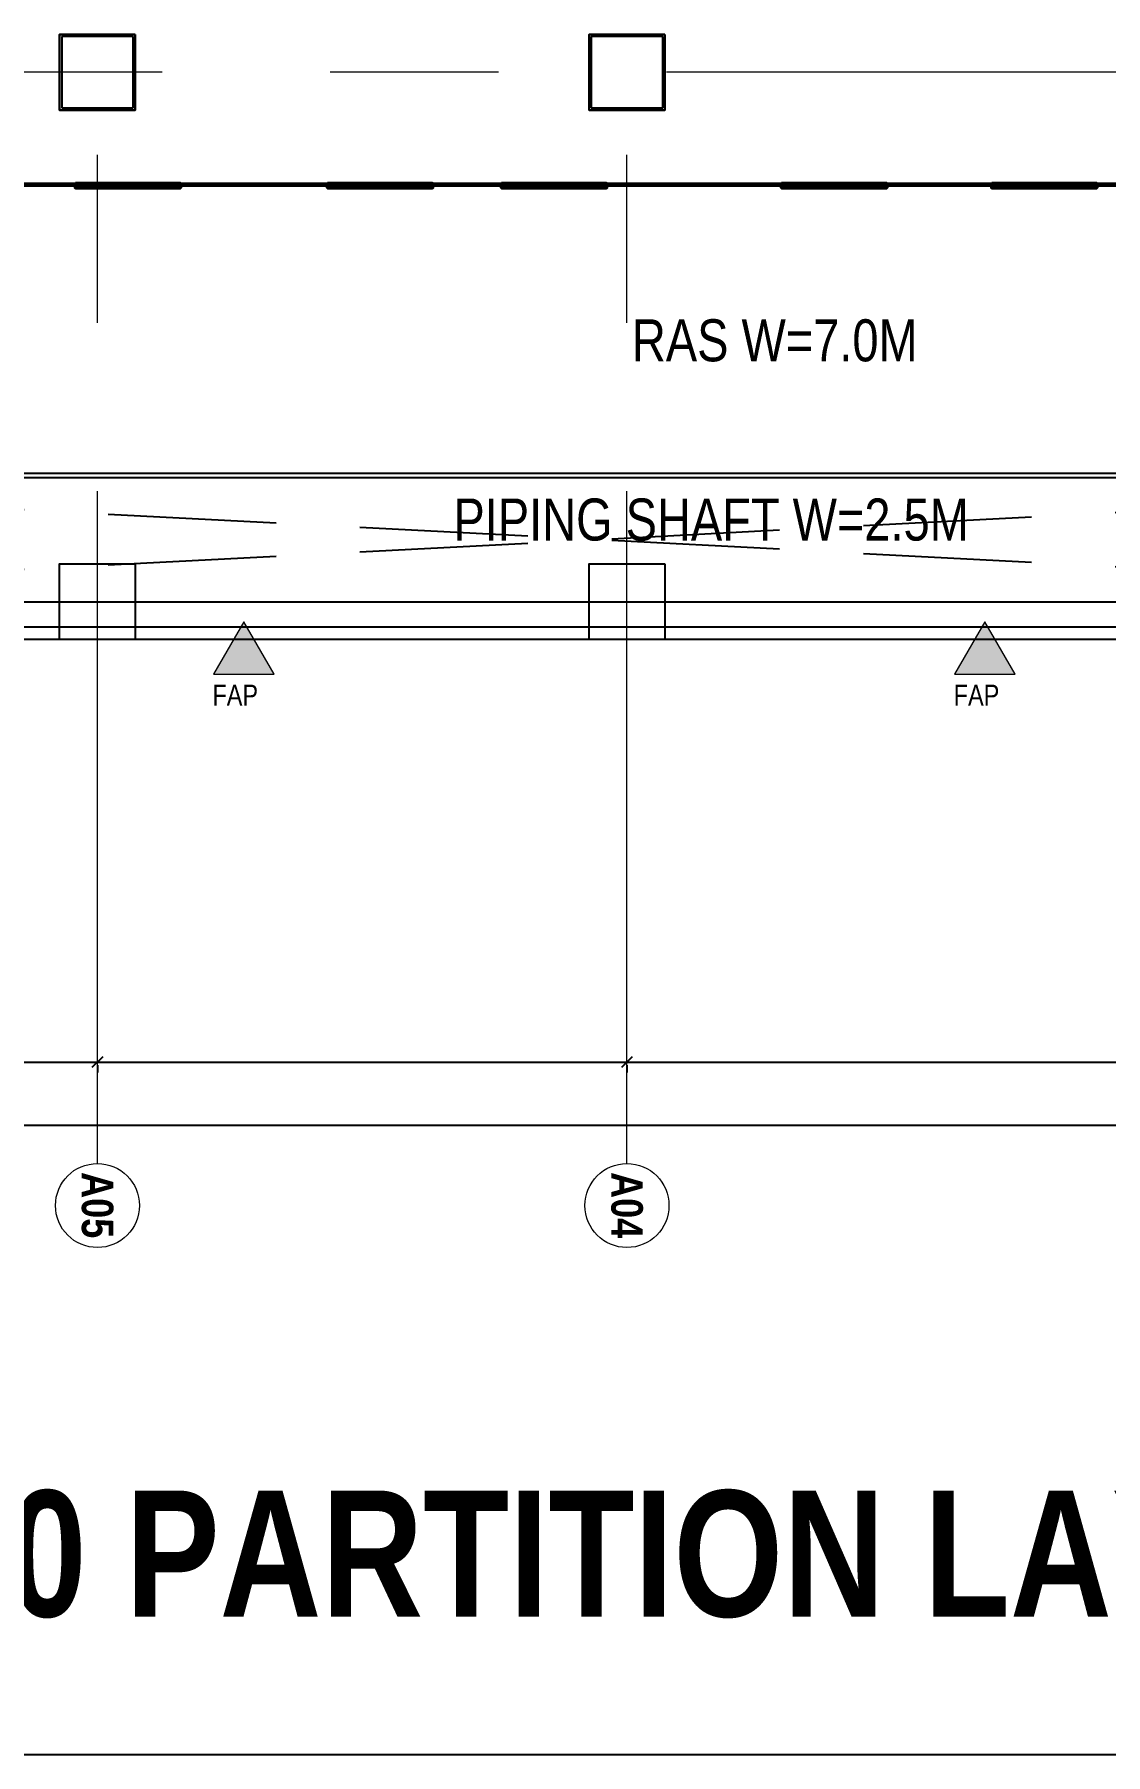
# Model space of a CAD drawing. Extents: x -15449 to 527173, y -170839 to 146543.
# Drawn here: x 261743 to 287234, y -160078 to -119150 of the extents above; entities that cross this region are included whole.
import ezdxf

# ---------------------------------------------------------------- set-up
doc = ezdxf.new("R2010")
doc.units = 0
doc.header["$LTSCALE"] = 8
doc.linetypes.add('IDA - Grid Line', pattern=[3500, 2000, -500, 500, -500])
doc.linetypes.add('IDA - Hidden 2-1', pattern=[750, 500, -250])
doc.layers.get('0').update_dxf_attribs({"color": 1, "linetype": 'CONTINUOUS'})
doc.layers.get('Defpoints').update_dxf_attribs({"linetype": 'CONTINUOUS'})
for name, color, linetype in [('0-T100非抗岩棉库板H10000', 1, 'CONTINUOUS'), ('0-T50单抗铝蜂巢库板H5000', 3, 'CONTINUOUS'), ('0-T50双抗铝蜂巢库板H5000', 2, 'CONTINUOUS'), ('000_CTCI_CSA', 7, 'CONTINUOUS'), ('1', 1, 'CONTINUOUS'), ('CTCI', 4, 'CONTINUOUS')]:
    doc.layers.add(name, color=color, linetype=linetype)
for name, color, linetype, lineweight in [('000-EQ LOAD MARKUP', 4, 'CONTINUOUS', 100), ('A-_--------_A', 7, 'CONTINUOUS', 9), ('A-_ANOTGRID_E', 7, 'CONTINUOUS', 9), ('A-ANOT----_D', 7, 'CONTINUOUS', 9)]:
    doc.layers.add(name, color=color, linetype=linetype, lineweight=lineweight)
doc.styles.add('Arial', font='arial.ttf', dxfattribs={"width": 0.8, "height": 0.25})
doc.styles.add('Arial Narrow_2', font='ARIALN.TTF', dxfattribs={"width": 0.8, "height": 0.22})
doc.styles.add('Arial Narrow_B', font='ARIALNB.TTF', dxfattribs={"height": 750})
doc.styles.add('Site Area', font='arial.ttf', dxfattribs={"width": 0.8})
doc.dimstyles.new('IDA_-_Arial_-_2_5mm_-_Black_-_Diagonal', dxfattribs={"dimscale": 304.8, "dimtxt": 639.644359, "dimasz": 0.82021, "dimexe": 0.82021, "dimexo": 0.82021, "dimgap": 0, "dimtad": 1, "dimdec": 0, "dimzin": 0, "dimdsep": 46, "dimtxsty": 'Arial Narrow_2', "dimblk1": 'OBLIQUE', "dimblk2": 'OBLIQUE', "dimsah": 1, "dimcen": 0.09, "dimdle": 0.82021, "dimazin": 0, "dimtfac": 1, "dimtdec": 4, "dimtix": 1, "dimtmove": 0, "dimatfit": 3, "dimfxl": 1, "dimtvp": 1, "dimtolj": 1, "dimtzin": 0, "dimarcsym": 2})

# ---------------------------------------------------------------- blocks, each defined once
blk = doc.blocks.new('_Oblique')
at = {"color": 0, "linetype": 'ByBlock', "lineweight": -2}
blk.add_line((-0.5, -0.5), (0.5, 0.5), dxfattribs=at)
blk = doc.blocks.new('*D311')
at = {"layer": 'A-ANOT----_D', "color": 0, "lineweight": -2, "transparency": 16777216}
for p, q in [((237794, -145101), (312694, -145101)), ((238044, -145174), (238044, -145351)), ((312444, -145174), (312444, -145351))]:
    blk.add_line(p, q, dxfattribs=at)
at = {"layer": 'Defpoints', "color": 0, "transparency": 16777216}
for p in [(238044, -144924), (312444, -144924), (312444, -145101)]:
    blk.add_point(p, dxfattribs=at)
at = {"layer": 'A-ANOT----_D', "color": 0, "lineweight": -2, "transparency": 16777216, "xscale": 250, "yscale": 250, "zscale": 250, "rotation": 180}
blk.add_blockref('_Oblique', (238044, -145101), dxfattribs=at)
at = {"layer": 'A-ANOT----_D', "color": 0, "lineweight": -2, "transparency": 16777216, "xscale": 250, "yscale": 250, "zscale": 250}
blk.add_blockref('_Oblique', (312444, -145101), dxfattribs=at)
at = {"layer": 'A-ANOT----_D', "color": 0, "transparency": 16777216, "insert": (275244, -145100), "char_height": 0.22, "width": 2375.82, "attachment_point": 5, "style": 'Arial Narrow_2'}
blk.add_mtext('\\A1;74400', dxfattribs=at)
blk = doc.blocks.new('*D313')
at = {"layer": 'A-ANOT----_D', "color": 0, "lineweight": -2, "transparency": 16777216}
for p, q in [((250394, -143601), (263494, -143601)), ((250644, -143674), (250644, -143851)), ((263244, -143674), (263244, -143851))]:
    blk.add_line(p, q, dxfattribs=at)
at = {"layer": 'Defpoints', "color": 0, "transparency": 16777216}
for p in [(250644, -143424), (263244, -143424), (263244, -143601)]:
    blk.add_point(p, dxfattribs=at)
at = {"layer": 'A-ANOT----_D', "color": 0, "lineweight": -2, "transparency": 16777216, "xscale": 250, "yscale": 250, "zscale": 250, "rotation": 180}
blk.add_blockref('_Oblique', (250644, -143601), dxfattribs=at)
at = {"layer": 'A-ANOT----_D', "color": 0, "lineweight": -2, "transparency": 16777216, "xscale": 250, "yscale": 250, "zscale": 250}
blk.add_blockref('_Oblique', (263244, -143601), dxfattribs=at)
at = {"layer": 'A-ANOT----_D', "color": 0, "transparency": 16777216, "insert": (256944, -143600), "char_height": 0.22, "width": 2375.82, "attachment_point": 5, "style": 'Arial Narrow_2'}
blk.add_mtext('\\A1;12600', dxfattribs=at)
blk = doc.blocks.new('*D314')
at = {"layer": 'A-ANOT----_D', "color": 0, "lineweight": -2, "transparency": 16777216}
for p, q in [((262994, -143601), (276094, -143601)), ((263244, -143674), (263244, -143851)), ((275844, -143674), (275844, -143851))]:
    blk.add_line(p, q, dxfattribs=at)
at = {"layer": 'Defpoints', "color": 0, "transparency": 16777216}
for p in [(263244, -143424), (275844, -143424), (275844, -143601)]:
    blk.add_point(p, dxfattribs=at)
at = {"layer": 'A-ANOT----_D', "color": 0, "lineweight": -2, "transparency": 16777216, "xscale": 250, "yscale": 250, "zscale": 250, "rotation": 180}
blk.add_blockref('_Oblique', (263244, -143601), dxfattribs=at)
at = {"layer": 'A-ANOT----_D', "color": 0, "lineweight": -2, "transparency": 16777216, "xscale": 250, "yscale": 250, "zscale": 250}
blk.add_blockref('_Oblique', (275844, -143601), dxfattribs=at)
at = {"layer": 'A-ANOT----_D', "color": 0, "transparency": 16777216, "insert": (269544, -143600), "char_height": 0.22, "width": 2375.82, "attachment_point": 5, "style": 'Arial Narrow_2'}
blk.add_mtext('\\A1;12600', dxfattribs=at)
blk = doc.blocks.new('*D315')
at = {"layer": 'A-ANOT----_D', "color": 0, "lineweight": -2, "transparency": 16777216}
for p, q in [((275594, -143601), (288694, -143601)), ((275844, -143674), (275844, -143851)), ((288444, -143674), (288444, -143851))]:
    blk.add_line(p, q, dxfattribs=at)
at = {"layer": 'Defpoints', "color": 0, "transparency": 16777216}
for p in [(275844, -143424), (288444, -143424), (288444, -143601)]:
    blk.add_point(p, dxfattribs=at)
at = {"layer": 'A-ANOT----_D', "color": 0, "lineweight": -2, "transparency": 16777216, "xscale": 250, "yscale": 250, "zscale": 250, "rotation": 180}
blk.add_blockref('_Oblique', (275844, -143601), dxfattribs=at)
at = {"layer": 'A-ANOT----_D', "color": 0, "lineweight": -2, "transparency": 16777216, "xscale": 250, "yscale": 250, "zscale": 250}
blk.add_blockref('_Oblique', (288444, -143601), dxfattribs=at)
at = {"layer": 'A-ANOT----_D', "color": 0, "transparency": 16777216, "insert": (282144, -143600), "char_height": 0.22, "width": 2375.82, "attachment_point": 5, "style": 'Arial Narrow_2'}
blk.add_mtext('\\A1;12600', dxfattribs=at)
blk = doc.blocks.new('Grid - 4 mm Dia-V240-PH1 LEVEL 1 - WWTP')
at = {"layer": 'A-_ANOTGRID_E'}
blk.add_circle((0, 0), 4, dxfattribs=at)

msp = doc.modelspace()

# ---------------------------------------------------------------- hatches: boundary and pattern name
at = {"layer": 'A-_--------_A', "lineweight": 5}
for points in [[(266002.1819, -134374.8189), (267445.5575, -134374.8189), (266723.8697, -133124.8189)], [(283642.1819, -134374.8189), (285085.5575, -134374.8189), (284363.8697, -133124.8189)]]:
    msp.add_hatch(color=252, dxfattribs=at).paths.add_polyline_path(points)

# ---------------------------------------------------------------- linework, layer by layer
at = {"color": 252}
for points in [[(264143.8697, -119149.8189), (264143.8697, -120949.8189), (262343.8697, -120949.8189), (262343.8697, -119149.8189)], [(276743.8697, -119149.8189), (276743.8697, -120949.8189), (274943.8697, -120949.8189), (274943.8697, -119149.8189)], [(264143.8697, -131749.8189), (264143.8697, -133549.8189), (262343.8697, -133549.8189), (262343.8697, -131749.8189)], [(276743.8697, -131749.8189), (276743.8697, -133549.8189), (274943.8697, -133549.8189), (274943.8697, -131749.8189)]]:
    msp.add_lwpolyline(points, close=True, dxfattribs=at)
at = {"layer": '0-T100非抗岩棉库板H10000', "lineweight": -3}
for p, q in [((303543.8698, -129599.8189), (249643.8697, -129599.8189)), ((303543.8698, -129699.8189), (249643.8697, -129699.8189))]:
    msp.add_line(p, q, dxfattribs=at)
at = {"layer": '0-T50单抗铝蜂巢库板H5000'}
for p, q in [((264143.8697, -119149.8189), (262343.8697, -119149.8189)), ((262343.8697, -119149.8189), (262343.8697, -120949.8189)), ((264093.8697, -119199.8189), (262393.8697, -119199.8189)), ((262393.8697, -119199.8189), (262393.8697, -120899.8189)), ((264093.8697, -120899.8189), (264093.8697, -119199.8189)), ((264143.8697, -120949.8189), (264143.8697, -119149.8189)), ((276743.8697, -119149.8189), (274943.8697, -119149.8189)), ((274943.8697, -119149.8189), (274943.8697, -120949.8189)), ((276693.8697, -119199.8189), (274993.8697, -119199.8189)), ((274993.8697, -119199.8189), (274993.8697, -120899.8189)), ((276693.8697, -120899.8189), (276693.8697, -119199.8189)), ((276743.8697, -120949.8189), (276743.8697, -119149.8189)), ((262343.8697, -120949.8189), (264143.8697, -120949.8189)), ((262393.8697, -120899.8189), (264093.8697, -120899.8189)), ((274943.8697, -120949.8189), (276743.8697, -120949.8189)), ((274993.8697, -120899.8189), (276693.8697, -120899.8189))]:
    msp.add_line(p, q, dxfattribs=at)
at = {"layer": '0-T50双抗铝蜂巢库板H5000', "lineweight": -3}
for p, q in [((249743.8697, -122699.8189), (308342.0798, -122699.8189)), ((249743.8697, -122749.8189), (308342.0928, -122749.8189))]:
    msp.add_line(p, q, dxfattribs=at)
at = {"layer": '000-EQ LOAD MARKUP', "color": 6, "lineweight": 50}
for points in [[(262718.9652, -122699.825), (265218.9652, -122699.825), (265218.9652, -122799.825), (262718.9652, -122799.825)], [(268718.9652, -122699.8277), (271218.9652, -122699.8277), (271218.9652, -122799.8277), (268718.9652, -122799.8277)], [(272858.4165, -122699.8189), (275358.4165, -122699.8189), (275358.4165, -122799.8189), (272858.4165, -122799.8189)], [(279525.3491, -122699.8189), (282025.3491, -122699.8189), (282025.3491, -122799.8189), (279525.3491, -122799.8189)], [(284524.3176, -122699.8347), (287024.3176, -122699.8347), (287024.3176, -122799.8347), (284524.3176, -122799.8347)]]:
    msp.add_lwpolyline(points, close=True, dxfattribs=at)
at = {"layer": '000_CTCI_CSA', "color": 252}
for points in [[(313343.8697, -56149.8189), (313343.8697, -133549.8189), (237143.8697, -133549.8189), (237143.8697, -56149.8189)], [(313043.8697, -56449.8189), (313043.8697, -133249.8189), (237443.8697, -133249.8189), (237443.8697, -56449.8189)]]:
    msp.add_lwpolyline(points, close=True, dxfattribs=at)
at = {"layer": '1'}
msp.add_lwpolyline([(368682, -22338), (171314.1998, -22338), (171314.1998, -160078), (368682, -160078)], close=True, dxfattribs=at)
at = {"layer": 'A-_--------_A', "color": 252}
for p, q in [((266723.8697, -133124.8189), (266002.1819, -134374.8189)), ((266723.8697, -133124.8189), (266002.1819, -134374.8189)), ((267445.5575, -134374.8189), (266723.8697, -133124.8189)), ((267445.5575, -134374.8189), (266723.8697, -133124.8189)), ((284363.8697, -133124.8189), (283642.1819, -134374.8189)), ((284363.8697, -133124.8189), (283642.1819, -134374.8189)), ((285085.5575, -134374.8189), (284363.8697, -133124.8189)), ((285085.5575, -134374.8189), (284363.8697, -133124.8189)), ((266002.1819, -134374.8189), (267445.5575, -134374.8189)), ((266002.1819, -134374.8189), (267445.5575, -134374.8189)), ((283642.1819, -134374.8189), (285085.5575, -134374.8189)), ((283642.1819, -134374.8189), (285085.5575, -134374.8189))]:
    msp.add_line(p, q, dxfattribs=at)
at = {"layer": 'A-_ANOTGRID_E', "color": 8, "linetype": 'IDA - Grid Line', "true_color": 0x808080}
for p, q in [((263243.8697, -146013.8599), (263243.8697, -47004.7177)), ((275843.8697, -146013.8599), (275843.8697, -47004.7177)), ((320784.4764, -120049.8189), (233274.5842, -120049.8189)), ((320784.4764, -132649.8189), (233274.5842, -132649.8189))]:
    msp.add_line(p, q, dxfattribs=at)
at = {"layer": 'CTCI', "color": 252}
for p, q in [((249743.8697, -122699.8189), (308443.8698, -122699.8189)), ((303443.8698, -129699.8189), (246820.6922, -129699.8189)), ((308443.8698, -129699.8189), (249743.8697, -129699.8189)), ((246820.6922, -132649.8189), (303443.8698, -132649.8189))]:
    msp.add_line(p, q, dxfattribs=at)
at = {"layer": 'CTCI', "color": 2, "lineweight": 35}
msp.add_line((249743.8697, -122699.8192), (308342.0798, -122699.8453), dxfattribs=at)
at = {"layer": 'CTCI', "color": 252, "linetype": 'IDA - Hidden 2-1'}
for p, q in [((303443.8698, -129699.8189), (246820.6922, -132649.8189)), ((303443.8698, -132649.8189), (246820.6922, -129699.8189))]:
    msp.add_line(p, q, dxfattribs=at)

# ---------------------------------------------------------------- block references
at = {"layer": 'A-_ANOTGRID_E', "lineweight": 5, "xscale": 250.0000000000007, "yscale": 250.0000000000007, "zscale": 250.0000000000007}
for p in [(263243.8697, -147013.8599), (275843.8697, -147013.8599)]:
    msp.add_blockref('Grid - 4 mm Dia-V240-PH1 LEVEL 1 - WWTP', p, dxfattribs=at)

# ---------------------------------------------------------------- texts
at = {"color": 252, "style": 'Site Area', "width": 0.8}
msp.add_text('PIPING SHAFT W=2.5M', height=1000, dxfattribs=at).set_placement((271714.7185, -131192.2212))
at = {"color": 8, "true_color": 0x808080, "insert": (245468, -153795.6344, 0), "char_height": 3000, "attachment_point": 1, "style": 'Site Area'}
msp.add_mtext_dynamic_manual_height_columns('{\\fArial|b1|i0|c0|p34;F10E1  L30 PARTITION LAYOUT SCALE 1:200 }', width=133992.306279, gutter_width=24254.764, heights=[0], dxfattribs=at)
at = {"layer": 'A-_--------_A', "color": 252, "style": 'Arial', "width": 0.8}
for p in [(265979.1008, -135120.2598), (283619.1008, -135120.2598)]:
    msp.add_text('FAP', height=500, dxfattribs=at).set_placement(p)
at = {"layer": 'A-_ANOTGRID_E', "char_height": 750, "width": 1924.05, "attachment_point": 1, "rotation": 270, "style": 'Arial Narrow_B'}
for s, insert in [('A05', (263621.377, -146217.8087)), ('A04', (276221.377, -146217.8087))]:
    msp.add_mtext(s, dxfattribs=dict(at, insert=insert))
at = {"layer": 'CTCI', "color": 252, "style": 'Site Area', "width": 0.8}
msp.add_text('RAS W=7.0M', height=1000, dxfattribs=at).set_placement((275961.8205, -126928.5509))

# ---------------------------------------------------------------- dimensions: what is measured, and where the dimension line sits
at = {"layer": 'A-ANOT----_D'}
for base, p1, p2, override, picture, middle in [((263243.8697, -143600.6074), (250643.8697, -143423.8307), (263243.8697, -143423.8307), {"dimpost": '<>', "dimfxl": 12600}, '*D313', (256943.8697, -143600.4951)), ((275843.8697, -143600.6074), (263243.8697, -143423.8307), (275843.8697, -143423.8307), {"dimpost": '<>', "dimfxl": 12600}, '*D314', (269543.8697, -143600.4951)), ((288443.8697, -143600.6074), (275843.8697, -143423.8307), (288443.8697, -143423.8307), {"dimpost": '<>', "dimfxl": 12600}, '*D315', (282143.8697, -143600.4951)), ((312443.8697, -145100.6074), (238043.8697, -144923.8307), (312443.8697, -144923.8307), {"dimpost": '<>', "dimfxl": 74600}, '*D311', (275243.8697, -145100.4951))]:
    dim = msp.add_linear_dim(base=base, p1=p1, p2=p2, dimstyle='IDA_-_Arial_-_2_5mm_-_Black_-_Diagonal', override=override, dxfattribs=at)
    dim.commit()
    dim.dimension.update_dxf_attribs({"geometry": picture, "text_midpoint": middle})

doc.saveas('drawing.dxf')
